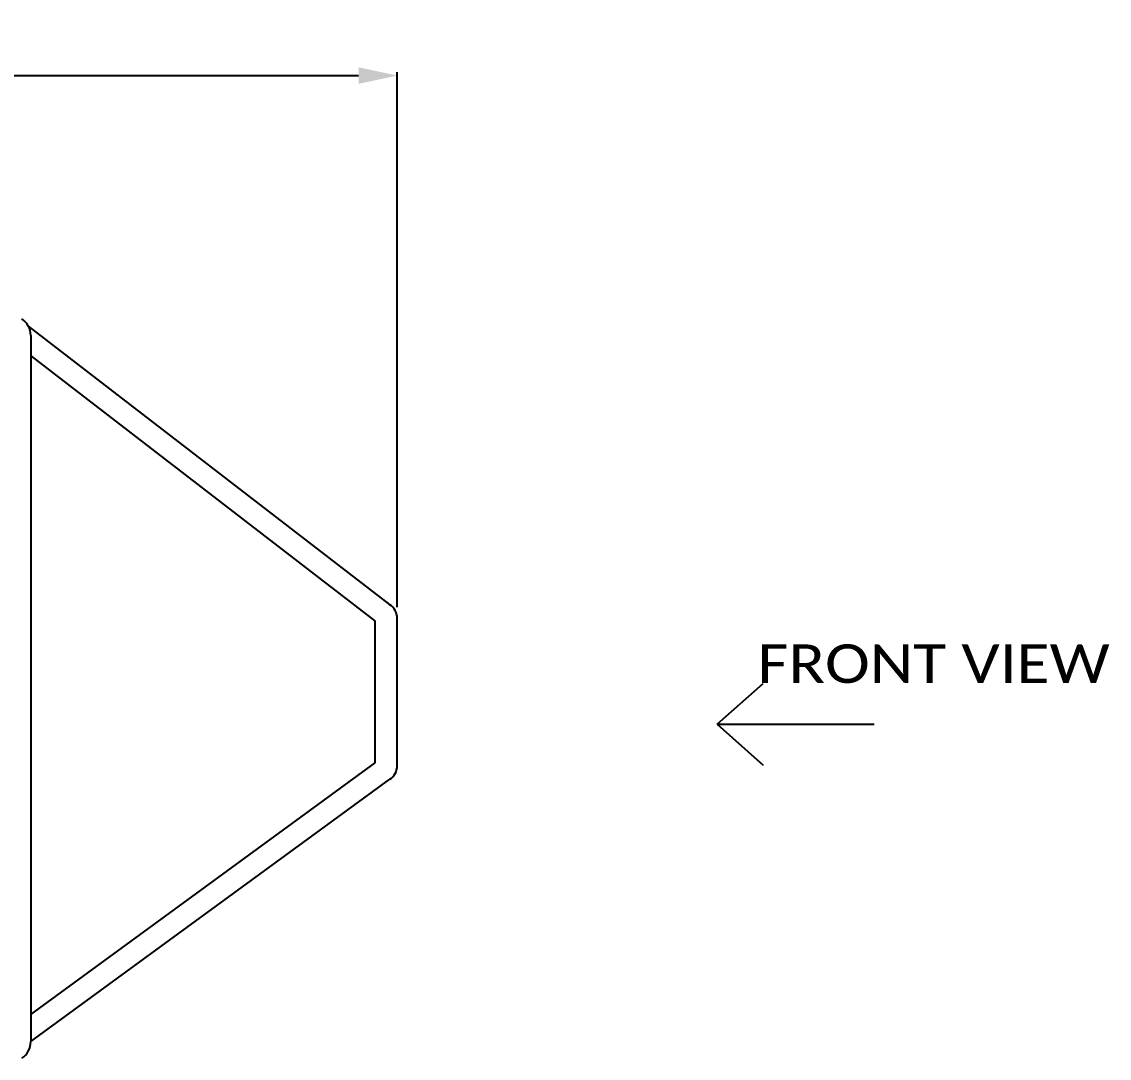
# Model space of a CAD drawing. Header units: millimetres. Extents: x 971 to 5173, y 8 to 3808.
# Drawn here: x 2346.6 to 2839.9, y 1341.4 to 1811.5 of the extents above; entities that cross this region are included whole.
import ezdxf
from ezdxf.enums import TextEntityAlignment as Align

# ---------------------------------------------------------------- set-up
doc = ezdxf.new("R2010")
doc.units = ezdxf.units.MM
doc.header["$LTSCALE"] = 115.5
doc.header["$PDMODE"] = 3
doc.header["$PDSIZE"] = 8
doc.layers.get('0').update_dxf_attribs({"linetype": 'CONTINUOUS'})
doc.layers.get('Defpoints').update_dxf_attribs({"linetype": 'CONTINUOUS'})
doc.styles.get("Standard").update_dxf_attribs({"font": 'calibri.ttf'})
doc.dimstyles.new('DIMSTYLE_4', dxfattribs={"dimtxt": 17.5, "dimasz": 17.5, "dimexe": 1.5, "dimexo": 1, "dimgap": 0.875, "dimtad": 1, "dimdec": 0, "dimdsep": 46, "dimtxsty": 'Standard', "dimblk": '_FILLED', "dimblk1": '_FILLED', "dimblk2": '_FILLED', "dimcen": 0.09, "dimazin": 2, "dimtp": 0.01, "dimtm": 0.01, "dimtfac": 1, "dimtdec": 0, "dimtofl": 0, "dimtmove": 0, "dimatfit": 3, "dimldrblk": '_FILLED', "dimfxl": 1, "dimtolj": 1, "dimarcsym": 0})

# ---------------------------------------------------------------- blocks, each defined once
blk = doc.blocks.new('_FILLED')
at = {"color": 0, "linetype": 'ByBlock'}
blk.add_solid([(0, 0), (-1, 0.214), (-1, -0.214)], dxfattribs=at)
blk = doc.blocks.new('*D15')
at = {"color": 0, "linetype": 'Continuous', "lineweight": -2}
for p, q in [((2104.42, 1674.1), (2104.42, 1788.63)), ((2121.92, 1787.13), (2499.4, 1787.13)), ((2516.9, 1546), (2516.9, 1788.63))]:
    blk.add_line(p, q, dxfattribs=at)
at = {"layer": 'Defpoints', "color": 0}
for p in [(2516.9, 1787.13), (2104.42, 1673.1), (2516.9, 1545)]:
    blk.add_point(p, dxfattribs=at)
at = {"color": 0, "linetype": 'ByBlock', "lineweight": -2, "xscale": 17.5, "yscale": 17.5, "zscale": 17.5, "rotation": 180}
blk.add_blockref('_FILLED', (2104.42, 1787.13), dxfattribs=at)
at = {"color": 0, "linetype": 'ByBlock', "lineweight": -2, "xscale": 17.5, "yscale": 17.5, "zscale": 17.5}
blk.add_blockref('_FILLED', (2516.9, 1787.13), dxfattribs=at)
at = {"color": 0, "insert": (2310.66, 1811.33), "char_height": 17.5, "attachment_point": 2, "line_spacing_factor": 0.9}
blk.add_mtext('\\A1;{\\A1;412}', dxfattribs=at)

msp = doc.modelspace()

# ---------------------------------------------------------------- linework, layer by layer
at = {"color": 0}
for p, q in [((2349.61357, 1673.52217), (2513.54765, 1547.13847)), ((2350.69324, 1660.06305), (2506.89577, 1539.63993)), ((2506.89577, 1475.47599), (2506.89577, 1539.63993)), ((2516.89577, 1474.09091), (2516.89577, 1540.99889)), ((2350.69324, 1361.34647), (2506.89577, 1475.47599)), ((2350.69324, 1348.9616), (2513.54765, 1467.95133))]:
    msp.add_line(p, q, dxfattribs=at)
msp.add_line((2350.69324, 1669.24802), (2350.69324, 1348.9616))
at = {"color": 0, "linetype": 'Continuous'}
for q in [(2682.8704, 1511.39571), (2733.23263, 1492.88423), (2682.8704, 1474.37276)]:
    msp.add_line((2662.03465, 1492.88423), q, dxfattribs=at)
for centre, start, end in [((2341.69324, 1669.24802), 0, 56.7064367), ((2341.69324, 1348.9616), 303.2935633, 0)]:
    msp.add_arc(centre, 9, start, end, dxfattribs=at)
at = {"color": 0}
for centre, start, end in [((2509.5461, 1540.97359), 0.1972737, 57.0128781), ((2509.5461, 1474.11621), 302.9871219, 359.8027263)]:
    msp.add_arc(centre, 7.34971, start, end, dxfattribs=at)

# ---------------------------------------------------------------- texts
at = {"color": 0, "linetype": 'Continuous', "width": 1.109888}
msp.add_text('FRONT VIEW', height=17.5, dxfattribs=at).set_placement((2680.30058, 1511.65148), (2840.04766, 1511.65148), align=Align.FIT)

# ---------------------------------------------------------------- dimensions: what is measured, and where the dimension line sits
at = {"color": 0, "linetype": 'Continuous'}
dim = msp.add_linear_dim(base=(2516.89577, 1787.12553), p1=(2104.41577, 1673.10481), p2=(2516.89577, 1544.99889), text='{\\A1;<>}', dimstyle='DIMSTYLE_4', override={"dimtxsty": 'Standard'}, dxfattribs=at)
dim.commit()
dim.dimension.update_dxf_attribs({"geometry": '*D15', "text_midpoint": (2310.65577, 1787.12553), "dimtype": 160})

doc.saveas('drawing.dxf')
